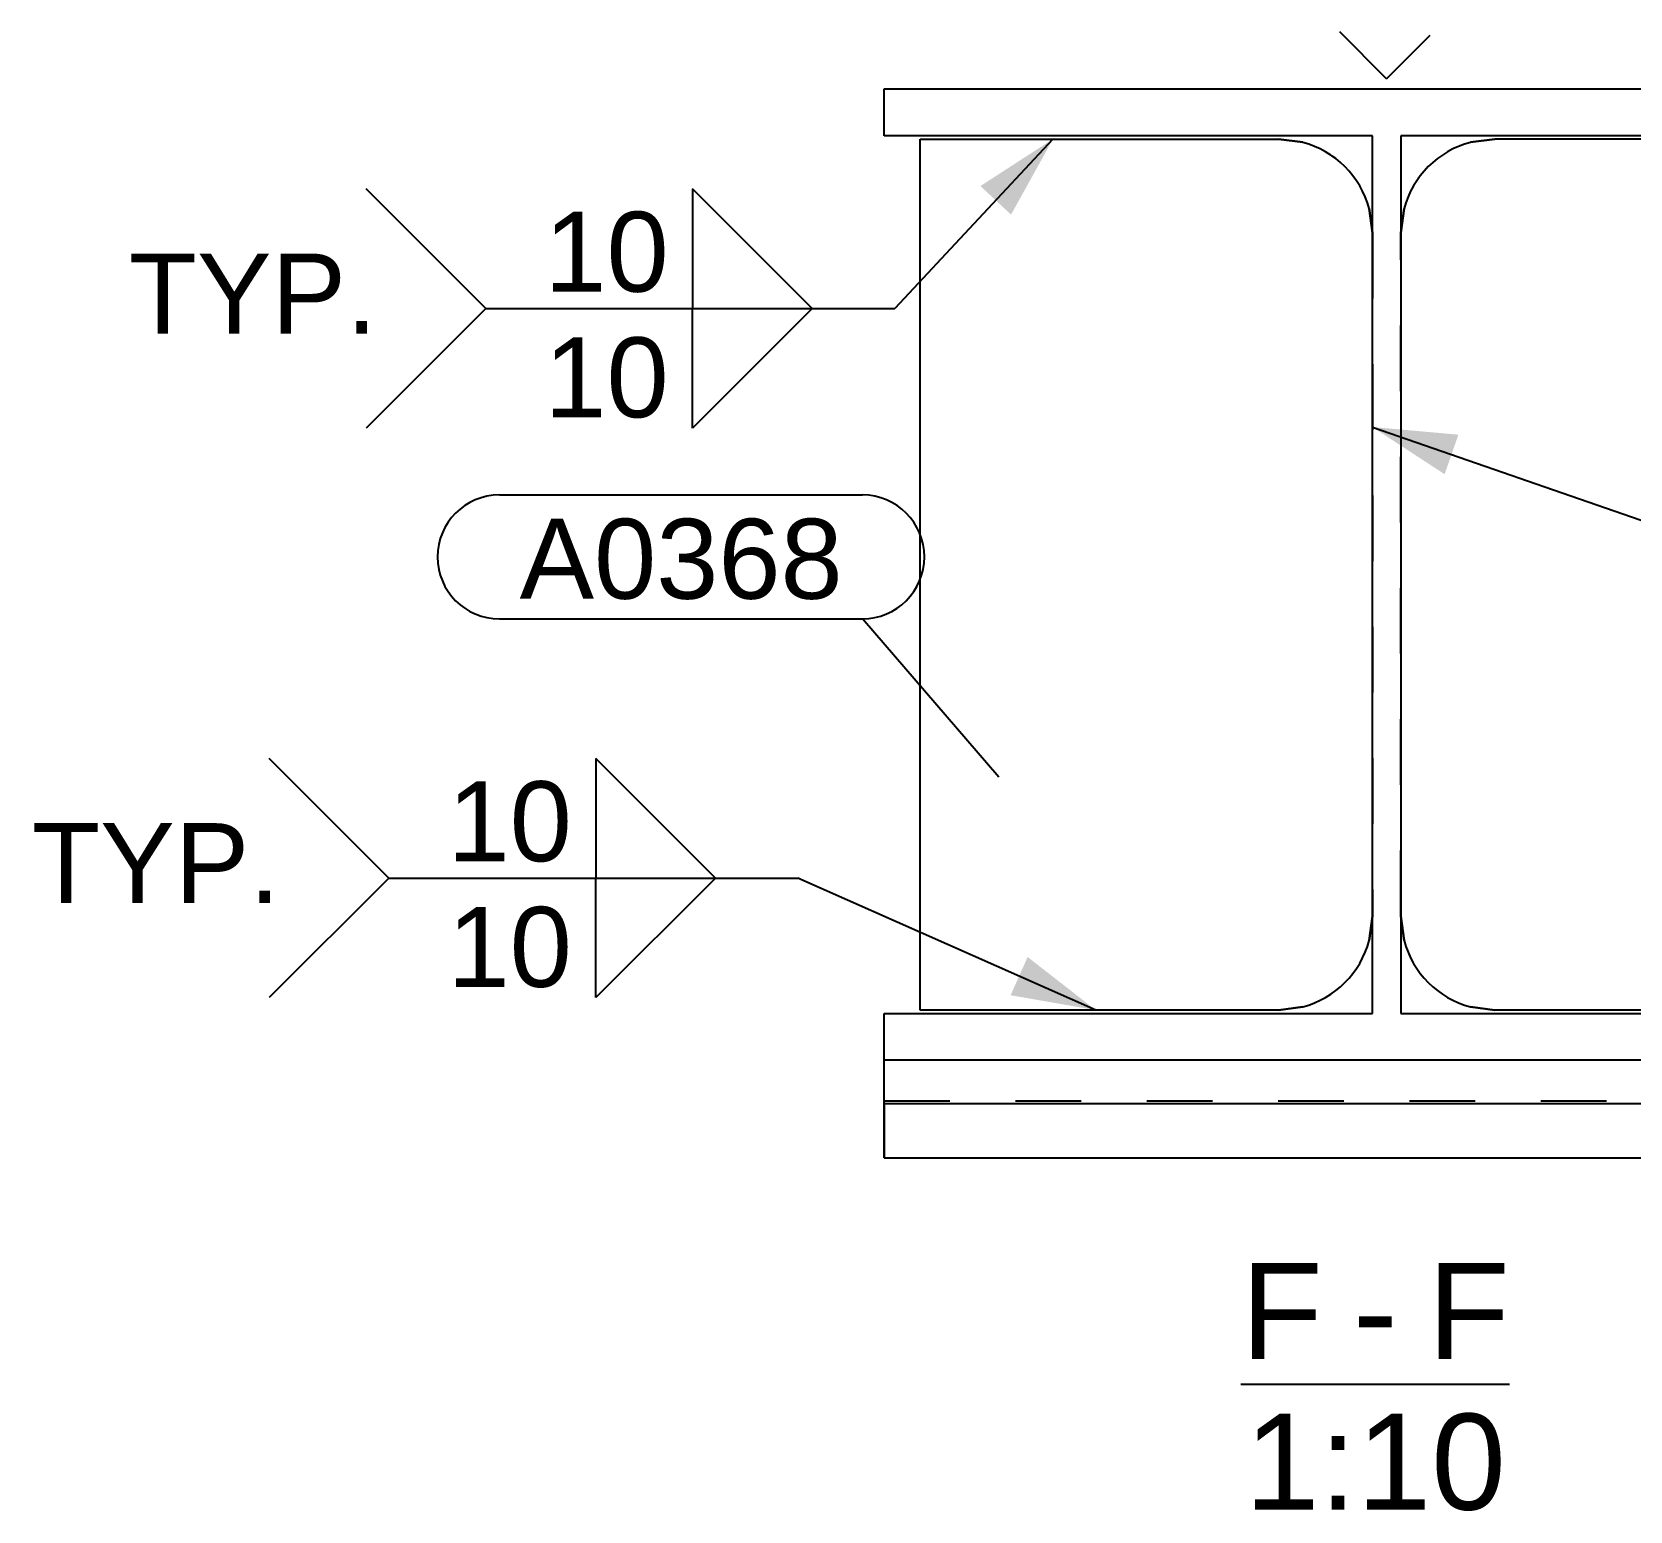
# Model space of a CAD drawing. Header units: millimetres. Extents: x -22 to 819, y -311 to 283.
# Drawn here: x 460.09 to 507.78, y -207.26 to -163.11 of the extents above; entities that cross this region are included whole.
import ezdxf

# ---------------------------------------------------------------- set-up
doc = ezdxf.new("R2010")
doc.units = ezdxf.units.MM
doc.linetypes.add('DXK_LINE_DOT2', pattern=[3.9198, 1.9599, -1.9599])
doc.styles.add('Arial', font='ARIAL.TTF', dxfattribs={"height": 0.2})

# ---------------------------------------------------------------- blocks, each defined once
blk = doc.blocks.new('Unknown-43751636-13 - 2046')
at = {"color": 6, "linetype": 'Continuous'}
blk.add_line((496.166, -203.474), (504.186, -203.474), dxfattribs=at)
at = {"color": 0, "linetype": 'Continuous'}
for points in [[(498.61, -202.724), (498.61, -199.724), (496.166, -199.724), (496.166, -202.724)], [(500.843, -202.724), (500.843, -199.724), (499.51, -199.724), (499.51, -202.724)], [(504.186, -202.724), (504.186, -199.724), (501.743, -199.724), (501.743, -202.724)], [(504.067, -207.224), (504.067, -204.224), (496.285, -204.224), (496.285, -207.224)]]:
    blk.add_wipeout(points, dxfattribs=at)
at = {"color": 6, "linetype": 'Continuous', "style": 'Arial'}
for s, height, p in [('F', 2.865, (496.166, -202.724)), ('F', 2.865, (501.743, -202.724)), ('-', 2.865, (499.51, -202.724)), ('1:10', 2.8652, (496.285, -207.224))]:
    blk.add_text(s, height=height, dxfattribs=at).set_placement(p)
blk = doc.blocks.new('Part-43751636-2089 - 2046')
at = {"color": 2, "linetype": 'Continuous'}
for p, q in [((485.516, -195.107), (485.516, -193.808)), ((515.516, -193.808), (515.516, -195.107)), ((515.516, -195.107), (485.516, -195.107)), ((485.516, -195.107), (485.516, -196.724)), ((515.516, -196.724), (515.516, -195.107)), ((485.516, -196.724), (515.516, -196.724))]:
    blk.add_line(p, q, dxfattribs=at)
at = {"color": 7, "linetype": 'DXK_LINE_DOT2'}
for p, q in [((515.516, -193.808), (485.516, -193.808)), ((485.516, -195.021), (515.516, -195.021)), ((485.516, -196.724), (485.516, -195.107)), ((515.516, -196.724), (515.516, -195.107))]:
    blk.add_line(p, q, dxfattribs=at)
blk = doc.blocks.new('Part-43751636-2078 - 2046')
at = {"color": 2, "linetype": 'Continuous'}
for p, q in [((500.516, -164.508), (499.116, -163.108)), ((500.516, -164.508), (501.816, -163.208)), ((485.516, -164.808), (515.516, -164.808)), ((485.516, -166.208), (485.516, -164.808)), ((515.516, -164.808), (515.516, -166.208)), ((500.091, -166.208), (485.516, -166.208)), ((500.091, -192.408), (500.091, -166.208)), ((515.516, -166.208), (500.941, -166.208)), ((500.941, -166.208), (500.941, -192.408)), ((485.516, -193.808), (485.516, -192.408)), ((485.516, -192.408), (500.091, -192.408)), ((500.941, -192.408), (515.516, -192.408)), ((515.516, -192.408), (515.516, -193.808)), ((515.516, -193.808), (485.516, -193.808))]:
    blk.add_line(p, q, dxfattribs=at)
blk = doc.blocks.new('Part-43751636-2083 - 2046')
at = {"color": 2, "linetype": 'Continuous'}
for p, q in [((503.016, -166.403), (503.741, -166.308)), ((514.441, -166.308), (503.741, -166.308)), ((514.441, -166.308), (514.441, -192.308)), ((500.941, -169.108), (501.036, -168.383)), ((501.036, -190.233), (500.941, -189.508)), ((503.741, -192.308), (503.016, -192.213)), ((514.441, -192.308), (503.741, -192.308))]:
    blk.add_line(p, q, dxfattribs=at)
at = {"color": 7, "linetype": 'DXK_LINE_DOT2'}
for p, q in [((503.741, -166.308), (503.016, -166.403)), ((501.036, -168.383), (500.941, -169.108)), ((500.941, -189.508), (500.941, -169.108)), ((500.941, -189.508), (501.036, -190.233)), ((503.016, -192.213), (503.741, -192.308))]:
    blk.add_line(p, q, dxfattribs=at)
at = {"color": 2, "linetype": 'Continuous'}
for centre, start, end in [((503.741, -169.108), 105, 165), ((503.741, -189.508), 195, 255)]:
    blk.add_arc(centre, 2.8, start, end, dxfattribs=at)
at = {"color": 7, "linetype": 'DXK_LINE_DOT2'}
for centre, start, end in [((503.741, -169.108), 105, 165), ((503.741, -189.508), 195, 255)]:
    blk.add_arc(centre, 2.8, start, end, dxfattribs=at)
blk = doc.blocks.new('Part-43751636-2088 - 2046')
at = {"color": 2, "linetype": 'Continuous'}
for p, q in [((486.591, -192.308), (486.591, -166.308)), ((486.591, -166.308), (497.291, -166.308)), ((497.291, -166.308), (498.015, -166.403)), ((499.995, -168.383), (500.091, -169.108)), ((500.091, -189.508), (499.995, -190.233)), ((498.015, -192.213), (497.291, -192.308)), ((497.291, -192.308), (486.591, -192.308))]:
    blk.add_line(p, q, dxfattribs=at)
at = {"color": 7, "linetype": 'DXK_LINE_DOT2'}
for p, q in [((498.015, -166.403), (497.291, -166.308)), ((500.091, -169.108), (499.995, -168.383)), ((500.091, -169.108), (500.091, -189.508)), ((499.995, -190.233), (500.091, -189.508)), ((497.291, -192.308), (498.015, -192.213))]:
    blk.add_line(p, q, dxfattribs=at)
at = {"color": 2, "linetype": 'Continuous'}
for centre, start, end in [((497.291, -169.108), 15, 75), ((497.291, -189.508), 285, 345)]:
    blk.add_arc(centre, 2.8, start, end, dxfattribs=at)
at = {"color": 7, "linetype": 'DXK_LINE_DOT2'}
for centre, start, end in [((497.291, -169.108), 15, 75), ((497.291, -189.508), 285, 345)]:
    blk.add_arc(centre, 2.8, start, end, dxfattribs=at)
blk = doc.blocks.new('Mark-43751636-2084 - 2046')
at = {"color": 3, "linetype": 'Continuous'}
for p, q in [((474.038, -176.929), (484.871, -176.929)), ((474.038, -180.629), (484.871, -180.629)), ((488.943, -185.36), (484.871, -180.629))]:
    blk.add_line(p, q, dxfattribs=at)
for centre, start, end in [((474.038, -178.779), 90, 270), ((484.871, -178.779), 270, 90)]:
    blk.add_arc(centre, 1.85, start, end, dxfattribs=at)
at = {"color": 0}
blk.add_wipeout([(484.271, -180.029), (484.271, -177.529), (474.638, -177.529), (474.638, -180.029)], dxfattribs=at)
blk.add_wipeout([(484.271, -180.029), (484.271, -177.529), (474.638, -177.529), (474.638, -180.029)], dxfattribs=at)
at = {"color": 3, "style": 'Arial'}
blk.add_text('A0368', height=2.3877, dxfattribs=at).set_placement((474.638, -180.029))
blk = doc.blocks.new('WeldMark-43751636-2094 - 2046')
at = {"linetype": 'Continuous'}
blk.add_hatch(color=3, dxfattribs=at).paths.add_polyline_path([(489.801, -190.723), (491.833, -192.308), (489.295, -191.866)])
at = {"color": 3, "linetype": 'Continuous'}
for p, q in [((470.74, -188.366), (467.169, -184.795)), ((480.482, -188.366), (476.91, -184.795)), ((476.91, -184.795), (476.91, -188.366)), ((470.74, -188.366), (467.169, -191.938)), ((470.74, -188.366), (482.946, -188.366)), ((476.91, -188.366), (480.482, -188.366)), ((476.91, -188.366), (480.482, -188.366)), ((480.482, -188.366), (476.91, -191.938)), ((476.91, -191.938), (476.91, -188.366)), ((491.833, -192.308), (482.946, -188.366))]:
    blk.add_line(p, q, dxfattribs=at)
at = {"color": 0}
blk.add_wipeout([(476.396, -188.066), (476.396, -185.166), (472.29, -185.166), (472.29, -188.066)], dxfattribs=at)
at = {"color": 0, "linetype": 'Continuous'}
blk.add_wipeout([(476.396, -191.816), (476.396, -188.916), (472.29, -188.916), (472.29, -191.816)], dxfattribs=at)
at = {"color": 3, "style": 'Arial'}
blk.add_text('10', height=2.3877, dxfattribs=at).set_placement((472.49, -187.866))
at = {"color": 3, "linetype": 'Continuous', "style": 'Arial'}
blk.add_text('10', height=2.3877, dxfattribs=at).set_placement((472.49, -191.616))
at = {"color": 0, "linetype": 'Continuous'}
blk.add_wipeout([(467.49, -189.116), (467.49, -186.616), (460.085, -186.616), (460.085, -189.116)], dxfattribs=at)
at = {"color": 3, "linetype": 'Continuous', "style": 'Arial'}
blk.add_text('TYP.', height=2.3877, dxfattribs=at).set_placement((460.085, -189.116))
blk = doc.blocks.new('WeldMark-43751636-2099 - 2046')
at = {"linetype": 'Continuous'}
blk.add_hatch(color=3, dxfattribs=at).paths.add_polyline_path([(502.248, -176.312), (500.091, -174.902), (502.658, -175.131)])
at = {"color": 3, "linetype": 'Continuous'}
for p, q in [((500.091, -174.902), (521.259, -182.242)), ((529.148, -182.242), (525.576, -178.67)), ((525.576, -178.67), (525.576, -182.242)), ((529.862, -182.242), (533.433, -178.67)), ((521.259, -182.242), (529.862, -182.242)), ((525.576, -182.242), (529.148, -182.242)), ((525.576, -182.242), (529.148, -182.242)), ((529.148, -182.242), (525.576, -185.813)), ((525.576, -185.813), (525.576, -182.242)), ((529.862, -182.242), (533.433, -185.813))]:
    blk.add_line(p, q, dxfattribs=at)
at = {"color": 0}
blk.add_wipeout([(525.062, -181.942), (525.062, -179.042), (522.809, -179.042), (522.809, -181.942)], dxfattribs=at)
at = {"color": 0, "linetype": 'Continuous'}
blk.add_wipeout([(525.062, -185.692), (525.062, -182.792), (522.809, -182.792), (522.809, -185.692)], dxfattribs=at)
at = {"color": 3, "style": 'Arial'}
blk.add_text('7', height=2.388, dxfattribs=at).set_placement((523.009, -181.742))
at = {"color": 3, "linetype": 'Continuous', "style": 'Arial'}
blk.add_text('7', height=2.388, dxfattribs=at).set_placement((523.009, -185.492))
at = {"color": 0, "linetype": 'Continuous'}
blk.add_wipeout([(540.267, -182.992), (540.267, -180.492), (532.862, -180.492), (532.862, -182.992)], dxfattribs=at)
at = {"color": 3, "linetype": 'Continuous', "style": 'Arial'}
blk.add_text('TYP.', height=2.3877, dxfattribs=at).set_placement((532.862, -182.992))
blk = doc.blocks.new('WeldMark-43751636-2111 - 2046')
at = {"linetype": 'Continuous'}
blk.add_hatch(color=3, dxfattribs=at).paths.add_polyline_path([(488.393, -167.708), (490.556, -166.308), (489.307, -168.562)])
at = {"color": 3, "linetype": 'Continuous'}
for p, q in [((490.556, -166.308), (485.835, -171.363)), ((473.629, -171.363), (470.057, -167.792)), ((483.37, -171.363), (479.799, -167.792)), ((479.799, -167.792), (479.799, -171.363)), ((473.629, -171.363), (470.057, -174.935)), ((473.629, -171.363), (485.835, -171.363)), ((479.799, -171.363), (483.37, -171.363)), ((479.799, -171.363), (483.37, -171.363)), ((483.37, -171.363), (479.799, -174.935)), ((479.799, -174.935), (479.799, -171.363))]:
    blk.add_line(p, q, dxfattribs=at)
at = {"color": 0}
blk.add_wipeout([(479.285, -171.063), (479.285, -168.163), (475.179, -168.163), (475.179, -171.063)], dxfattribs=at)
at = {"color": 0, "linetype": 'Continuous'}
blk.add_wipeout([(479.285, -174.813), (479.285, -171.913), (475.179, -171.913), (475.179, -174.813)], dxfattribs=at)
at = {"color": 3, "style": 'Arial'}
blk.add_text('10', height=2.3877, dxfattribs=at).set_placement((475.379, -170.863))
at = {"color": 3, "linetype": 'Continuous', "style": 'Arial'}
blk.add_text('10', height=2.3877, dxfattribs=at).set_placement((475.379, -174.613))
at = {"color": 0, "linetype": 'Continuous'}
blk.add_wipeout([(470.379, -172.113), (470.379, -169.613), (462.974, -169.613), (462.974, -172.113)], dxfattribs=at)
at = {"color": 3, "linetype": 'Continuous', "style": 'Arial'}
blk.add_text('TYP.', height=2.3877, dxfattribs=at).set_placement((462.974, -172.113))

msp = doc.modelspace()

# ---------------------------------------------------------------- block references
for name in ['Part-43751636-2078 - 2046', 'Part-43751636-2088 - 2046', 'Part-43751636-2083 - 2046', 'Part-43751636-2089 - 2046', 'Unknown-43751636-13 - 2046']:
    msp.add_blockref(name, (0, 0))

# ---------------------------------------------------------------- next in the draw order: block references
for name in ['WeldMark-43751636-2111 - 2046', 'WeldMark-43751636-2099 - 2046', 'Mark-43751636-2084 - 2046']:
    msp.add_blockref(name, (0, 0))

# ---------------------------------------------------------------- next in the draw order: block references
msp.add_blockref('WeldMark-43751636-2094 - 2046', (0, 0))

doc.saveas('drawing.dxf')
